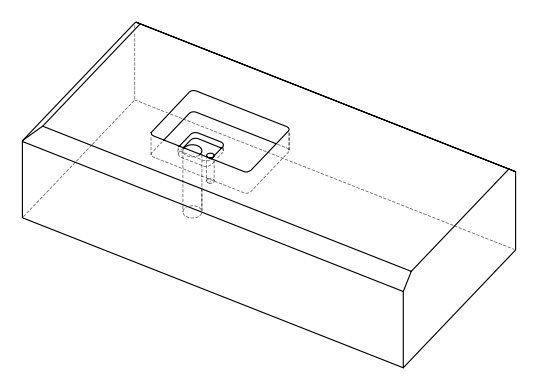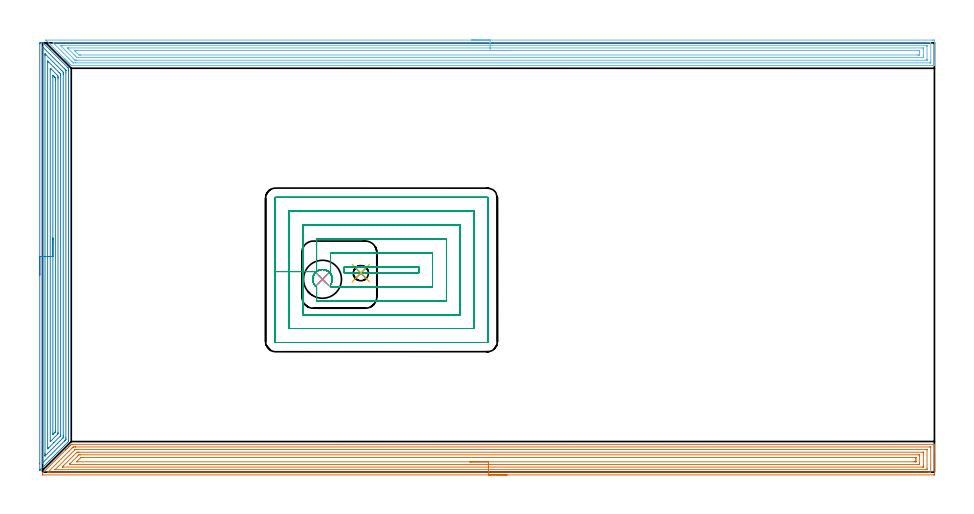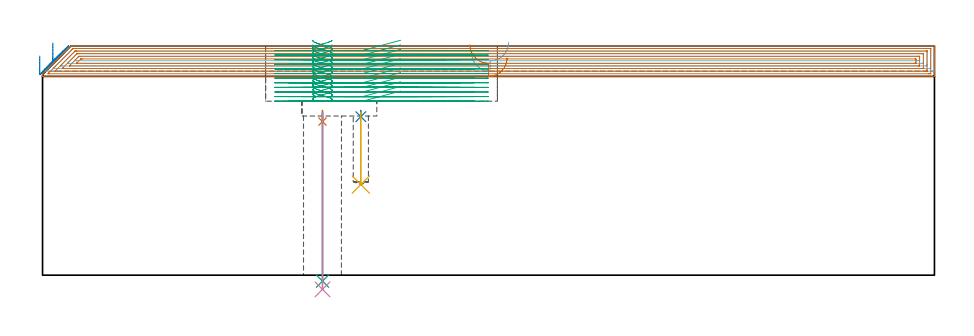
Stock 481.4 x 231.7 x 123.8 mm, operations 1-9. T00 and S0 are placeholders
(PLAN: 10 operations, 5 tool changes, 93.6 min)
(1 SPOT_DRILL | STEP1HOLE | NXT0321_9005460120000 | 0.06 min | 4450 mm3)
(2 SPOT_DRILL_1 | STEP1POCKET | NXT0321_9005460120000 | 0.04 min | 4150 mm3)
(3 DRILL_THROUGH_HOLE_INTO_CENTER | STEP1HOLE | NXT0301_065 | 0.37 min | 5785 mm3)
(4 DRILL_TO_ENLARGE_THROUGH_HOLE | STEP1HOLE | UGT0301_050 | 0.39 min | 30547 mm3)
(5 DRILL_BLIND_HOLE_INTO_CENTER | STEP1POCKET | NXT0301_053 | 0.17 min | 1915 mm3)
(6 AREA_MILL | FG_CHAMFER_SURFACE | UGT0205_001 | 19.22 min | 45172 mm3)
(7 AREA_MILL_1 | FG_CHAMFER_SURFACE_1 | UGT0205_001 | 23.1 min | 65512 mm3)
(8 AREA_MILL_2 | FG_CHAMFER_SURFACE_2 | UGT0205_001 | 10.68 min | 25471 mm3)
(9 MILL_RECTANGULAR_POCKET | POCKET_RECTANGULAR_STRAIGHT | NXT0201_013 | Follow Part, ap 2.5, ae 75% | 37.43 min | 316383 mm3)
(10 MILL_RECTANGULAR_POCKET_1 | POCKET_RECTANGULAR_STRAIGHT_1 | NXT0201_013 | Follow Part, ap 2.5, ae 75% | 2.15 min | 7971 mm3)
(TOOL NXT0321_9005460120000 | NC Spot Drill, 142deg, 12mm, Carbide, Uncoated | D12 PA142 FL30 Z2)
(TOOL NXT0301_065 | Carbide Drill 9.4mm [860.1-0940-075A1-MM 2214] | D9.4 PA140 FL98 Z2)
(TOOL UGT0301_050 | Twist Drill 20.5 mm | D20.5 PA118 FL145 Z2)
(TOOL NXT0301_053 | Carbide Drill 8.2mm [860.1-0820-025A1-MM 2214] | D8.2 PA140 FL47 Z2)
(TOOL UGT0205_001 | Chamfer Mill 20 x 3 x 45 deg. | D20 FL50 Z2)
(TOOL NXT0201_013 | ENDMILL 10mm | D10 FL30 Z4)
(OP 1 SPOT_DRILL)
G17 G21 G94 G90
T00 M6
G54
G17 G0 G90 X151.1 Y104.1 S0 M3
G43 Z133.8 H0
G94 G81 G98 Z82.9 F250. R88.9
G80
M5
M2
(OP 2 SPOT_DRILL_1)
G17 G21 G94 G90
T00 M6
G54
G17 G0 G90 X171.8 Y107.4 S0 M3
G43 Z133.8 H0
G94 G81 G98 Z85.547 F250. R88.9
G80
M5
M2
(OP 3 DRILL_THROUGH_HOLE_INTO_CENTER)
G17 G21 G94 G90
T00 M6
G54
G17 G0 G90 X151.1 Y104.1 S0 M3
G43 Z133.8 H1
G94 G73 G98 Z-3.211 F250. Q8.911 R87.9
G80
M5
M2
(OP 4 DRILL_TO_ENLARGE_THROUGH_HOLE)
G17 G21 G94 G90
T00 M6
G54
G17 G0 G90 X151.1 Y104.1 S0 M3
G43 Z133.8 H0
G94 G73 G98 Z-7.659 F250. Q18.712 R87.9
G80
M5
M2
(OP 5 DRILL_BLIND_HOLE_INTO_CENTER)
G17 G21 G94 G90
T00 M6
G54
G17 G0 G90 X171.8 Y107.4 S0 M3
G43 Z133.8 H1
G94 G81 G98 Z48.9 F250. R87.9
G80
M5
M2
(OP 6 AREA_MILL)
G17 G21 G94 G90
T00 M6
G54
G17 G0 G90 X231.6 Y233.2 S1061 M3
G43 Z133.8 H0
Z120.1
G94 G1 X231.638 Z119.228 F250.
X231.752 Z118.363
X231.941 Z117.512
X232.203 Z116.68
X232.537 Z115.874
X232.94 Z115.1
X233.408 Z114.364
X233.939 Z113.672
X234.529 Z113.029
X235.172 Z112.44
X235.864 Z111.908
X236.6 Z111.44
X237.374 Z111.037
X238.18 Z110.703
X239.012 Z110.441
X239.863 Z110.252
X240.728 Z110.138
X241.6 Z110.1
X480.167
X480.772 Y233.198 Z110.102
X481.37 Y233.193 Z110.104
X481.393 Y233.192 Z110.106
X481.397 Y232.596 Z110.701
X481.4 Y231.969 Z111.328
Y222.781 Z120.514
Y221.358 Z121.938
Y220.996 Z122.299
Y220.272 Z123.028
Y219.99 Z123.31
Y219.564 Z123.728
X481.39 Y219.503 Z123.788
X481.219 Y219.5 Z123.8
X15.84
X15.497 Y219.505 Z123.791
X15.359 Y219.64 Z123.657
X14.895 Y220.104 Z123.193
X14.846 Y220.153 Z123.145
X14.648 Y220.352 Z122.947
X14.597 Y220.401 Z122.896
X14.549 Y220.45 Z122.849
X14.35 Y220.65 Z122.649
X14.3 Y220.699 Z122.598
X14.252 Y220.747 Z122.552
X14.052 Y220.948 Z122.351
X14.003 Y220.996 Z122.301
X13.955 Y221.044 Z122.255
X13.754 Y221.246 Z122.053
X13.705 Y221.293 Z122.004
X13.659 Y221.341 Z121.958
X13.456 Y221.544 Z121.755
X13.408 Y221.591 Z121.706
X13.362 Y221.638 Z121.661
X13.158 Y221.842 Z121.457
X13.11 Y221.888 Z121.409
X13.065 Y221.935 Z121.364
X12.86 Y222.14 Z121.159
X12.813 Y222.186 Z121.111
X12.768 Y222.231 Z121.067
X12.561 Y222.438 Z120.861
X12.515 Y222.483 Z120.814
X12.471 Y222.528 Z120.771
X12.263 Y222.736 Z120.563
X12.218 Y222.781 Z120.516
X12.174 Y222.825 Z120.474
X11.965 Y223.034 Z120.265
X11.921 Y223.078 Z120.219
X11.877 Y223.122 Z120.177
X11.667 Y223.332 Z119.967
X2.428 Y232.571 Z110.728
X1.956 Y233.042 Z110.255
X1.832 Y233.171 Z110.127
X1.817 Y233.194 Z110.103
X1.832 Y233.199 Z110.099
X241.6 Y233.2 Z110.1
Y231.786 Z111.514
X479.065 Y231.785 Z111.515
X479.229 Y231.783 Z111.517
X479.338 Y231.779 Z111.521
X479.391 Y231.775 Z111.525
X479.393 Y231.763 Z111.537
X479.396 Y231.704 Z111.596
X479.4 Y231.289 Z112.012
Y221.473 Z121.827
X479.396 Y220.996 Z122.304
X479.393 Y220.945 Z122.355
X479.391 Y220.925 Z122.375
X479.311 Y220.921 Z122.379
X479.147 Y220.916 Z122.384
X479.065 Y220.915 Z122.385
X478.983 Y220.914 Z122.386
X17.71
X16.815 Y220.915 Z122.385
X16.734 Y220.917 Z122.383
X16.653 Y220.921 Z122.379
X16.529 Y220.933 Z122.367
X16.462 Y220.996 Z122.304
X15.84 Y221.61 Z121.69
X6.638 Y230.812 Z112.488
X6.005 Y231.448 Z111.852
X5.757 Y231.704 Z111.596
X5.694 Y231.779 Z111.521
X5.841 Y231.783 Z111.517
X5.923 Y231.785 Z111.515
X241.6 Y231.786 Z111.514
Y230.372 Z112.928
X476.743 Y230.371 Z112.929
X477.195 Y230.368 Z112.932
X477.345 Y230.365 Z112.935
X477.39 Y230.363 Z112.937
X477.394 Y230.26 Z113.04
X477.398 Y230.124 Z113.176
X477.399 Y229.919 Z113.381
X477.4 Y229.715 Z113.585
X477.399 Y222.781 Z120.519
X477.398 Y222.578 Z120.722
X477.39 Y222.372 Z120.928
X477.384 Y222.335 Z120.965
X477.364 Y222.333 Z120.967
X477.308 Y222.331 Z120.97
X477.195 Y222.329 Z120.971
X18.522
X18.079 Y222.331 Z120.969
X17.628 Y222.336 Z120.964
X17.57 Y222.341 Z120.959
X17.506 Y222.402 Z120.898
X17.375 Y222.527 Z120.773
X17.119 Y222.781 Z120.519
X16.734 Y223.165 Z120.135
X9.981 Y229.919 Z113.381
X9.581 Y230.324 Z112.976
X9.548 Y230.365 Z112.935
X9.581 Y230.366 Z112.934
X10.024 Y230.37 Z112.93
X10.475 Y230.371 Z112.929
X10.916 Y230.372 Z112.928
X241.6
Y228.957 Z114.343
X474.583
X475.346 Y228.952 Z114.348
X475.384 Y228.951 Z114.349
X475.39 Y228.909 Z114.391
X475.395 Y228.8 Z114.5
X475.399 Y228.58 Z114.72
X475.4 Y228.142 Z115.158
Y224.572 Z118.728
X475.399 Y224.123 Z119.177
X475.395 Y223.901 Z119.399
X475.39 Y223.791 Z119.509
X475.383 Y223.749 Z119.551
X475.333 Y223.747 Z119.553
X474.513 Y223.743 Z119.557
X474.443
X19.346
X18.934 Y223.744 Z119.556
X18.729 Y223.747 Z119.553
X18.63 Y223.75 Z119.55
X18.522 Y223.837 Z119.463
X17.784 Y224.565 Z118.735
X17.628 Y224.721 Z118.579
X14.052 Y228.298 Z115.002
X13.463 Y228.898 Z114.402
X13.422 Y228.951 Z114.349
X13.498 Y228.953 Z114.347
X13.682 Y228.956 Z114.344
X14.052 Y228.957 Z114.343
X14.121
X241.6
Y227.543 Z115.757
X472.423
X472.725 Y227.542 Z115.758
X473.322 Y227.539 Z115.761
X473.372 Y227.536 Z115.764
X473.39 Y227.528 Z115.772
X473.396 Y227.464 Z115.836
X473.398 Y227.242 Z116.058
X473.4 Y226.568 Z116.732
Y225.676 Z117.624
X473.399 Y225.458 Z117.842
X473.397 Y225.289 Z118.011
X473.394 Y225.205 Z118.095
X473.391 Y225.169 Z118.131
X473.327 Y225.164 Z118.136
X473.023 Y225.159 Z118.141
X472.725 Y225.158 Z118.142
X472.132 Y225.157 Z118.143
X20.612
X20.31 Y225.158 Z118.142
X19.713 Y225.162 Z118.138
X19.648 Y225.164 Z118.136
X19.495 Y225.307 Z117.993
X19.416 Y225.383 Z117.917
X17.556 Y227.242 Z116.058
X17.485 Y227.315 Z115.985
X17.346 Y227.461 Z115.839
X17.274 Y227.538 Z115.762
X17.285 Y227.539 Z115.761
X17.328 Y227.541 Z115.759
X18.522 Y227.543 Z115.757
X241.6
X242.471 Z115.795
X243.336 Z115.909
X244.188 Z116.098
X245.02 Z116.36
X245.826 Z116.694
X246.6 Z117.097
X247.336 Z117.565
X248.028 Z118.096
X248.671 Z118.686
X249.26 Z119.329
X249.791 Z120.021
X250.26 Z120.757
X250.663 Z121.531
X250.997 Z122.337
X251.259 Z123.169
X251.448 Z124.02
X251.562 Z124.885
X251.6 Z125.757
G0 Z133.8
M5
M2
(OP 7 AREA_MILL_1)
G17 G21 G94 G90
T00 M6
G54
G17 G0 G90 X250.7 Y-1.5 S1061 M3
G43 Z133.8 H0
Z117.3
G94 G1 X250.662 Z116.428 F250.
X250.548 Z115.564
X250.359 Z114.712
X250.097 Z113.88
X249.763 Z113.074
X249.36 Z112.3
X248.892 Z111.564
X248.36 Z110.872
X247.771 Z110.229
X247.128 Z109.64
X246.436 Z109.109
X245.7 Z108.64
X244.926 Z108.237
X244.12 Z107.903
X243.288 Z107.641
X242.436 Z107.452
X241.572 Z107.338
X240.7 Z107.3
X0.182
X0.051 Y-1.496 Z107.304
X0.01 Y-1.493 Z107.306
X0. Y-1.294 Z107.506
Y-0.693 Z108.107
X0.001 Y-0.609 Z108.19
X0.01 Y-0.5 Z108.295
X0.116 Y-0.384 Z108.415
X12.374 Y11.874 Z120.674
X12.502 Y12.004 Z120.801
X12.55 Y12.051 Z120.849
X13.198 Y12.698 Z121.498
X13.378 Y12.879 Z121.676
X14.023 Y13.523 Z122.323
X14.253 Y13.755 Z122.551
X14.847 Y14.347 Z123.147
X15.409 Y14.908 Z123.706
X15.498 Y14.994 Z123.792
X15.829 Y15. Z123.8
X481.218
X481.39 Y14.997 Z123.788
X481.397 Y14.852 Z123.645
X481.4 Y14.699 Z123.499
Y14.467 Z123.266
Y13.755 Z122.55
Y12.523 Z121.32
Y12.004 Z120.798
Y11.388 Z120.183
Y-1.13 Z107.667
X481.397 Y-1.393 Z107.404
X481.39 Y-1.492 Z107.306
X481.289 Y-1.499 Z107.299
X480.771 Y-1.5 Z107.3
X240.7
Y-0.086 Z108.714
X3.82
X3.311 Y-0.085 Z108.715
X3.136 Y-0.083 Z108.717
X2.9 Y-0.079 Z108.721
X3.006 Y0.044 Z108.844
X3.157 Y0.202 Z109.002
X3.311 Y0.361 Z109.161
X15.829 Y12.879 Z121.679
X16.274 Y13.319 Z122.119
X16.428 Y13.467 Z122.267
X16.548 Y13.579 Z122.379
X16.723 Y13.582 Z122.382
X16.897 Y13.584 Z122.384
X17.617 Y13.586 Z122.386
X17.79
X478.983 Y13.585 Z122.385
X479.157 Y13.584 Z122.384
X479.34 Y13.58 Z122.38
X479.38 Y13.579 Z122.379
X479.39 Y13.558 Z122.358
X479.393 Y13.525 Z122.325
X479.399 Y13.348 Z122.148
Y0.213 Z109.013
X479.395 Y0.076 Z108.876
X479.39 Y-0.032 Z108.768
X479.38 Y-0.079 Z108.721
X479.343 Y-0.08 Z108.72
X478.983 Y-0.084 Z108.716
X478.81 Y-0.085 Z108.715
X478.089 Y-0.086 Z108.714
X240.7
Y1.328 Z110.128
X6.888 Y1.329 Z110.129
X6.785 Y1.33 Z110.13
X6.753 Y1.332 Z110.132
X6.746 Y1.334 Z110.134
X6.753 Y1.346 Z110.146
X6.789 Y1.389 Z110.189
X6.892 Y1.492 Z110.292
X17.403 Y12.004 Z120.804
X17.51 Y12.108 Z120.908
X17.55 Y12.142 Z120.942
X17.579 Y12.164 Z120.964
X17.617 Y12.166 Z120.966
X18.34 Y12.171 Z120.971
X18.511
X477.023
X477.195
X477.365 Y12.167 Z120.967
X477.383 Y12.165 Z120.965
X477.39 Y12.157 Z120.957
X477.396 Y12.124 Z120.924
X477.399 Y12.071 Z120.871
X477.4 Y2.171 Z110.971
X477.398 Y1.496 Z110.296
X477.395 Y1.396 Z110.196
X477.39 Y1.347 Z110.147
X477.383 Y1.335 Z110.135
X477.362 Y1.332 Z110.132
X477.195 Y1.33 Z110.13
X476.472 Y1.329 Z110.129
X240.7 Y1.328 Z110.128
Y2.743 Z111.543
X10.979
X10.796 Y2.744 Z111.544
X10.72 Y2.746 Z111.546
X10.611 Y2.749 Z111.549
X10.678 Y2.822 Z111.622
X10.785 Y2.933 Z111.733
X11.096 Y3.248 Z112.048
X11.226 Y3.377 Z112.177
X18.305 Y10.455 Z119.255
X18.511 Y10.658 Z119.458
X18.611 Y10.75 Z119.55
X18.701 Y10.753 Z119.553
X18.892 Y10.755 Z119.555
X19.405 Y10.757 Z119.557
X19.784
X475.25
X475.308 Y10.756 Z119.556
X475.368 Y10.753 Z119.553
X475.384 Y10.751 Z119.551
X475.39 Y10.737 Z119.537
X475.393 Y10.685 Z119.485
X475.4 Y10.259 Z119.059
Y3.254 Z112.054
X475.397 Y2.813 Z111.613
X475.393 Y2.76 Z111.56
X475.39 Y2.751 Z111.551
X475.379 Y2.748 Z111.548
X475.337 Y2.745 Z111.545
X475.2 Y2.743 Z111.543
X240.7
Y4.157 Z112.957
X14.9
X14.558 Y4.162 Z112.962
X14.485 Y4.164 Z112.964
X14.49 Y4.18 Z112.98
X14.518 Y4.211 Z113.011
X14.677 Y4.376 Z113.176
X14.844 Y4.546 Z113.346
X14.935 Y4.637 Z113.437
X19.099 Y8.801 Z117.601
X19.405 Y9.104 Z117.904
X19.548 Y9.237 Z118.037
X19.66 Y9.336 Z118.136
X20.334 Y9.343 Z118.143
X472.759
X473.162 Y9.341 Z118.141
X473.363 Y9.338 Z118.138
X473.383 Y9.337 Z118.137
X473.39 Y9.327 Z118.127
X473.395 Y9.29 Z118.09
X473.398 Y9.236 Z118.036
X473.4 Y8.715 Z117.515
Y4.999 Z113.799
X473.399 Y4.338 Z113.138
X473.396 Y4.242 Z113.042
X473.391 Y4.185 Z112.985
X473.387 Y4.164 Z112.964
X473.368 Y4.162 Z112.962
X473.154 Y4.159 Z112.959
X472.724 Y4.157 Z112.957
X472.69
X240.7
Y5.571 Z114.371
X18.821
X18.64 Y5.572 Z114.372
X18.511 Y5.574 Z114.374
X18.343 Y5.578 Z114.378
X18.438 Y5.683 Z114.483
X18.511 Y5.763 Z114.563
X20.374 Y7.626 Z116.426
X20.65 Y7.89 Z116.69
X20.702 Y7.922 Z116.722
X20.781 Y7.925 Z116.725
X20.885 Y7.928 Z116.728
X21.194 Y7.929 Z116.729
X21.778
X470.936
X471.246 Y7.927 Z116.727
X471.334 Y7.925 Z116.725
X471.381 Y7.922 Z116.722
X471.39 Y7.897 Z116.697
X471.395 Y7.777 Z116.577
X471.398 Y7.626 Z116.426
X471.4 Y7.171 Z115.971
Y6.296 Z115.096
X471.398 Y5.874 Z114.674
X471.394 Y5.647 Z114.447
X471.39 Y5.592 Z114.392
X471.38 Y5.578 Z114.378
X471.348 Y5.576 Z114.376
X471.244 Y5.572 Z114.372
X470.936 Y5.571 Z114.371
X470.351
X240.7
X239.828 Z114.409
X238.964 Z114.523
X238.112 Z114.712
X237.28 Z114.974
X236.474 Z115.308
X235.7 Z115.711
X234.964 Z116.18
X234.272 Z116.711
X233.629 Z117.3
X233.04 Z117.943
X232.508 Z118.635
X232.04 Z119.371
X231.637 Z120.145
X231.303 Z120.951
X231.041 Z121.783
X230.852 Z122.635
X230.738 Z123.5
X230.7 Z124.371
G0 Z133.8
M5
M2
(OP 8 AREA_MILL_2)
G17 G21 G94 G90
T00 M6
G54
G17 G0 G90 X-1.5 Y106.35 S1061 M3
G43 Z133.8 H0
Z118.3
G94 G1 Y106.388 Z117.428 F250.
Y106.502 Z116.563
Y106.691 Z115.712
Y106.953 Z114.88
Y107.287 Z114.074
Y107.69 Z113.3
Y108.158 Z112.564
Y108.69 Z111.872
Y109.279 Z111.229
Y109.922 Z110.64
Y110.614 Z110.108
Y111.35 Z109.64
Y112.124 Z109.237
Y112.93 Z108.903
Y113.762 Z108.641
Y114.613 Z108.452
Y115.478 Z108.338
Y116.35 Z108.3
Y231.393
X-1.497 Y231.535 Z108.303
X-1.491 Y231.698 Z108.305
X-1.222 Y231.7 Z108.574
X-0.891 Z108.903
X0.224 Z110.023
X0.293 Y231.698 Z110.09
X0.318 Y231.683 Z110.115
X4.018 Y227.982 Z113.818
X13.731 Y218.269 Z123.53
X13.986 Y218.015 Z123.783
X13.99 Y218.011 Z123.787
X13.994 Y217.997 Z123.789
X14. Y217.695 Z123.8
Y16.791
X13.994 Y16.503 Z123.788
X13.991 Y16.489 Z123.787
X13.398 Y15.898 Z123.198
X-1.185 Y1.314 Z108.614
X-1.338 Y1.161 Z108.459
X-1.486 Y1.016 Z108.312
X-1.495 Z108.303
X-1.499 Z108.299
X-1.5 Y4.699 Z108.3
Y116.35
X-0.086 Z109.714
X-0.085 Y229.302 Z109.715
X-0.084 Y229.388 Z109.716
X-0.081 Y229.476 Z109.719
X-0.075 Y229.613 Z109.725
X0.001 Y229.542 Z109.801
X0.246 Y229.302 Z110.046
X11.855 Y217.695 Z121.655
X12.499 Y217.044 Z122.299
X12.556 Y216.982 Z122.356
X12.579 Y216.943 Z122.379
X12.582 Y216.888 Z122.382
X12.584 Y216.802 Z122.384
X12.585 Y216.715 Z122.385
X12.586 Y215.909 Z122.386
Y18.49
X12.581 Y17.684 Z122.381
X12.579 Y17.603 Z122.379
X12.571 Y17.532 Z122.371
X12.499 Y17.456 Z122.299
X12.169 Y17.121 Z121.969
X11.841 Y16.791 Z121.641
X0.001 Y4.952 Z109.801
X-0.039 Y4.915 Z109.761
X-0.071 Y4.89 Z109.729
X-0.079 Y4.886 Z109.721
X-0.081 Y4.923 Z109.719
X-0.085 Y5.096 Z109.715
X-0.086 Y5.183 Z109.714
Y5.27
Y116.35
X1.328 Z111.128
X1.329 Y224.838 Z111.129
X1.33 Y225.294 Z111.13
X1.334 Y225.731 Z111.134
X1.335 Y225.753 Z111.135
X1.365 Y225.731 Z111.165
X1.787 Y225.313 Z111.587
X9.821 Y217.28 Z119.621
X10.297 Y216.802 Z120.097
X10.713 Y216.376 Z120.513
X11.164 Y215.909 Z120.964
X11.169 Y215.453 Z120.969
X11.17 Y215.016 Z120.97
X11.171 Y214.558 Z120.971
Y19.905
Y19.47
X11.168 Y19.015 Z120.968
X11.164 Y18.577 Z120.964
X10.942 Y18.348 Z120.742
X10.713 Y18.114 Z120.513
X8.16 Y15.559 Z117.96
X1.571 Y8.971 Z111.371
X1.353 Y8.755 Z111.153
X1.346 Z111.146
X1.335 Z111.135
X1.334 Y8.783 Z111.134
X1.33 Y9.212 Z111.13
X1.329 Y9.648 Z111.129
X1.328 Y10.106 Z111.128
Y116.35
X2.743 Z112.543
Y221.266
X2.747 Y221.639 Z112.547
X2.75 Y221.824 Z112.55
X2.757 Y221.882 Z112.557
X2.818 Y221.824 Z112.618
X3.384 Y221.266 Z113.184
X8.928 Y215.723 Z118.728
X9.631 Y215.016 Z119.431
X9.732 Y214.907 Z119.532
X9.751 Y214.882 Z119.551
X9.753 Y214.86 Z119.553
X9.755 Y214.808 Z119.555
X9.757 Y214.601 Z119.557
Y214.186
Y20.363
X9.756 Y19.948 Z119.556
X9.753 Y19.741 Z119.553
X9.75 Y19.639 Z119.55
X9.741 Y19.601 Z119.541
X9.717 Y19.574 Z119.517
X9.619 Y19.47 Z119.419
X6.149 Y15.998 Z115.949
X3.371 Y13.219 Z113.171
X3.286 Y13.135 Z113.086
X3.024 Y12.875 Z112.824
X2.762 Y12.62 Z112.562
X2.752 Y12.612 Z112.552
X2.749 Y12.62 Z112.549
X2.746 Y12.694 Z112.546
X2.744 Y12.848 Z112.544
X2.743 Y13.156 Z112.543
Y116.35
X4.157 Z113.957
Y217.109
X4.16 Y217.695 Z113.96
X4.164 Y217.995 Z113.964
X4.465 Y217.734 Z114.265
X4.507 Y217.695 Z114.307
X8.035 Y214.166 Z117.835
X8.077 Y214.123 Z117.877
X8.336 Y213.822 Z118.136
X8.341 Y213.23 Z118.141
X8.343 Y212.922 Z118.143
Y212.337
Y21.256
X8.341 Y20.95 Z118.141
X8.336 Y20.66 Z118.136
X8.064 Y20.363 Z117.864
X8.05 Y20.348 Z117.85
X4.465 Y16.764 Z114.265
X4.164 Y16.501 Z113.964
X4.159 Y16.791 Z113.959
X4.157 Y17.099 Z113.957
Y116.35
X5.571 Z115.371
Y213.23
X5.573 Y213.907 Z115.373
X5.577 Y214.123 Z115.377
X5.578 Y214.161 Z115.378
X5.587 Y214.155 Z115.387
X5.626 Y214.123 Z115.426
X6.25 Y213.501 Z116.05
X6.52 Y213.23 Z116.32
X6.791 Y212.95 Z116.591
X6.922 Y212.801 Z116.722
X6.924 Y212.72 Z116.724
X6.927 Y212.552 Z116.727
X6.928 Y212.337 Z116.728
X6.929 Y211.658 Z116.729
X6.928 Y22.149 Z116.728
X6.926 Y21.809 Z116.726
X6.924 Y21.725 Z116.724
X6.922 Y21.686 Z116.722
X6.903 Y21.663 Z116.703
X6.822 Y21.576 Z116.622
X6.508 Y21.256 Z116.308
X5.932 Y20.681 Z115.732
X5.612 Y20.363 Z115.412
X5.602 Y20.361 Z115.402
X5.578 Y20.363 Z115.378
X5.577 Y20.447 Z115.377
X5.572 Y21.041 Z115.372
X5.571 Y116.35 Z115.371
Y117.222 Z115.409
Y118.086 Z115.523
Y118.938 Z115.712
Y119.77 Z115.974
Y120.576 Z116.308
Y121.35 Z116.711
Y122.086 Z117.18
Y122.778 Z117.711
Y123.421 Z118.3
Y124.01 Z118.943
Y124.541 Z119.635
Y125.01 Z120.371
Y125.413 Z121.145
Y125.747 Z121.951
Y126.009 Z122.783
Y126.198 Z123.635
Y126.312 Z124.5
Y126.35 Z125.371
G0 Z133.8
M5
M2
(OP 9 MILL_RECTANGULAR_POCKET)
G17 G21 G94 G90
T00 M6
G54
G17 G0 G90 X193.268 Y107.5 S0 M3
G43 Z133.8 H0
Z126.8
G94 G1 X172.773 Z121.308 F250.
X203. F500.
Y110.8
X162.9
Y107.5
X170.826
G0 X145.93 Y103.276 Z126.8
G1 X145.853 Y103.962 Z126.615 F250.
X145.908 Y104.869 Z126.371
X146.118 Y105.754 Z126.128
X146.476 Y106.589 Z125.884
X146.972 Y107.351 Z125.641
X147.188 Y107.595 Z125.553
X147.71 Y108.105 Z125.358
X147.958 Y108.314 Z125.271
X148.698 Y108.773 Z125.037
X149.504 Y109.105 Z124.804
X150.353 Y109.299 Z124.571
X151.223 Y109.35 Z124.337
X152.089 Y109.258 Z124.104
X152.929 Y109.025 Z123.87
X153.718 Y108.656 Z123.637
X153.99 Y108.478 Z123.55
X154.254 Y108.305 Z123.465
X154.495 Y108.101 Z123.38
X155.017 Y107.591 Z123.185
X155.402 Y107.104 Z123.019
X155.445 Y107.039 Z122.998
X155.547 Y106.887 Z122.949
X155.653 Y106.708 Z122.893
X155.95 Y106.1 Z122.712
X156.042 Y105.866 Z122.644
X156.15 Y105.558 Z122.557
X156.318 Y104.702 Z122.323
X156.343 Y103.829 Z122.089
X156.226 Y102.964 Z121.855
X155.968 Y102.129 Z121.621
X155.829 Y101.834 Z121.534
X155.693 Y101.548 Z121.449
X155.524 Y101.279 Z121.364
X155.4 Y101.113 Z121.308
Y100. F500.
X210.5
Y118.3
X155.4
Y107.106
G0 X156.285 Y104.869 Z126.8
G1 X156.15 Y105.558 Z126.612 F250.
X156.042 Y105.866 Z126.524
X155.95 Y106.1 Z126.457
X155.653 Y106.708 Z126.276
X155.402 Y107.104 Z126.15
X155.017 Y107.591 Z125.984
X154.495 Y108.101 Z125.788
X154.254 Y108.305 Z125.703
X153.99 Y108.478 Z125.619
X153.718 Y108.656 Z125.532
X152.929 Y109.025 Z125.298
X152.089 Y109.258 Z125.065
X151.223 Y109.35 Z124.831
X150.353 Y109.299 Z124.598
X149.504 Y109.105 Z124.365
X148.698 Y108.773 Z124.131
X147.958 Y108.314 Z123.898
X147.71 Y108.105 Z123.811
X147.188 Y107.595 Z123.615
X146.972 Y107.351 Z123.528
X146.476 Y106.589 Z123.284
X146.118 Y105.754 Z123.041
X145.908 Y104.869 Z122.797
X145.853 Y103.962 Z122.554
X145.955 Y103.058 Z122.31
X146.209 Y102.186 Z122.067
X146.507 Y101.546 Z121.878
X146.681 Y101.272 Z121.79
X147.13 Y100.672 Z121.59
X147.607 Y100.187 Z121.408
X147.9 Y99.961 Z121.308
Y92.5 F500.
X218.
Y125.8
X147.9
Y108.257
X140.4
Y85.
X225.5
Y133.3
X140.4
Y108.257
X132.9
Y77.5
X233.
Y140.8
X132.9
Y108.257
X125.4
Y70.4
G3 X125.8 Y70. R0.4
G1 X240.1
G3 X240.5 Y70.4 R0.4
G1 Y147.9
G3 X240.1 Y148.3 R0.4
G1 X125.8
G3 X125.4 Y147.9 R0.4
G1 Y108.257
Y107.257
G0 X193.268 Y107.5 Z124.308
G1 X172.773 Z118.817 F250.
X203. F500.
Y110.8
X162.9
Y107.5
X170.826
G0 X145.922 Y103.275 Z124.308
G1 X145.852 Y104.079 Z124.092 F250.
X145.922 Y104.956 Z123.856
X146.137 Y105.809 Z123.621
X146.49 Y106.615 Z123.385
X146.972 Y107.351 Z123.149
X147.188 Y107.595 Z123.062
X147.71 Y108.105 Z122.866
X147.958 Y108.314 Z122.779
X148.672 Y108.759 Z122.554
X149.447 Y109.086 Z122.328
X150.265 Y109.285 Z122.103
X151.103 Y109.352 Z121.878
X151.942 Y109.284 Z121.652
X152.759 Y109.084 Z121.427
X153.534 Y108.757 Z121.201
X154.247 Y108.31 Z120.976
X154.495 Y108.101 Z120.889
X155.017 Y107.591 Z120.693
X155.402 Y107.104 Z120.527
X155.547 Y106.887 Z120.457
X155.653 Y106.708 Z120.401
X155.95 Y106.1 Z120.22
X156.042 Y105.866 Z120.153
X156.15 Y105.558 Z120.065
X156.312 Y104.749 Z119.844
X156.347 Y103.924 Z119.623
X156.255 Y103.104 Z119.402
X156.036 Y102.308 Z119.181
X155.698 Y101.555 Z118.959
X155.524 Y101.279 Z118.872
X155.4 Y101.113 Z118.817
Y100. F500.
X210.5
Y118.3
X155.4
Y107.106
G0 X156.288 Y104.87 Z124.308
G1 X156.15 Y105.558 Z124.12 F250.
X156.042 Y105.866 Z124.033
X155.95 Y106.1 Z123.965
X155.653 Y106.708 Z123.784
X155.547 Y106.887 Z123.728
X155.402 Y107.104 Z123.658
X155.017 Y107.591 Z123.492
X154.495 Y108.101 Z123.297
X154.247 Y108.31 Z123.21
X153.534 Y108.757 Z122.984
X152.759 Y109.084 Z122.759
X151.942 Y109.284 Z122.533
X151.103 Y109.352 Z122.308
X150.265 Y109.285 Z122.082
X149.447 Y109.086 Z121.857
X148.672 Y108.759 Z121.632
X147.958 Y108.314 Z121.406
X147.71 Y108.105 Z121.319
X147.188 Y107.595 Z121.124
X146.972 Y107.351 Z121.036
X146.49 Y106.615 Z120.801
X146.137 Y105.809 Z120.565
X145.922 Y104.956 Z120.329
X145.852 Y104.079 Z120.093
X145.928 Y103.202 Z119.857
X146.148 Y102.35 Z119.622
X146.507 Y101.546 Z119.386
X146.681 Y101.272 Z119.299
X147.13 Y100.672 Z119.098
X147.607 Y100.187 Z118.916
X147.9 Y99.961 Z118.817
Y92.5 F500.
X218.
Y125.8
X147.9
Y108.257
X140.4
Y85.
X225.5
Y133.3
X140.4
Y108.257
X132.9
Y77.5
X233.
Y140.8
X132.9
Y108.257
X125.4
Y70.4
G3 X125.8 Y70. R0.4
G1 X240.1
G3 X240.5 Y70.4 R0.4
G1 Y147.9
G3 X240.1 Y148.3 R0.4
G1 X125.8
G3 X125.4 Y147.9 R0.4
G1 Y108.257
Y107.257
G0 X193.268 Y107.5 Z121.817
G1 X172.773 Z116.325 F250.
X203. F500.
Y110.8
X162.9
Y107.5
X170.826
G0 X145.922 Y103.275 Z121.817
G1 X145.852 Y104.079 Z121.601 F250.
X145.922 Y104.956 Z121.365
X146.137 Y105.809 Z121.129
X146.49 Y106.615 Z120.893
X146.972 Y107.351 Z120.657
X147.188 Y107.595 Z120.57
X147.71 Y108.105 Z120.375
X147.958 Y108.314 Z120.288
X148.672 Y108.759 Z120.062
X149.447 Y109.086 Z119.837
X150.265 Y109.285 Z119.611
X151.103 Y109.352 Z119.386
X151.942 Y109.284 Z119.161
X152.759 Y109.084 Z118.935
X153.534 Y108.757 Z118.71
X154.247 Y108.31 Z118.484
X154.495 Y108.101 Z118.397
X155.017 Y107.591 Z118.202
X155.402 Y107.104 Z118.036
X155.547 Y106.887 Z117.966
X155.653 Y106.708 Z117.91
X155.95 Y106.1 Z117.729
X156.042 Y105.866 Z117.661
X156.15 Y105.558 Z117.574
X156.312 Y104.749 Z117.353
X156.347 Y103.924 Z117.131
X156.255 Y103.104 Z116.91
X156.036 Y102.308 Z116.689
X155.698 Y101.555 Z116.468
X155.524 Y101.279 Z116.38
X155.4 Y101.113 Z116.325
Y100. F500.
X210.5
Y118.3
X155.4
Y107.106
G0 X156.288 Y104.87 Z121.817
G1 X156.15 Y105.558 Z121.628 F250.
X156.042 Y105.866 Z121.541
X155.95 Y106.1 Z121.474
X155.653 Y106.708 Z121.292
X155.547 Y106.887 Z121.237
X155.402 Y107.104 Z121.167
X155.017 Y107.591 Z121.
X154.495 Y108.101 Z120.805
X154.247 Y108.31 Z120.718
X153.534 Y108.757 Z120.493
X152.759 Y109.084 Z120.267
X151.942 Y109.284 Z120.042
X151.103 Y109.352 Z119.816
X150.265 Y109.285 Z119.591
X149.447 Y109.086 Z119.365
X148.672 Y108.759 Z119.14
X147.958 Y108.314 Z118.914
X147.71 Y108.105 Z118.827
X147.188 Y107.595 Z118.632
X146.972 Y107.351 Z118.545
X146.49 Y106.615 Z118.309
X146.137 Y105.809 Z118.073
X145.922 Y104.956 Z117.837
X145.852 Y104.079 Z117.602
X145.928 Y103.202 Z117.366
X146.148 Y102.35 Z117.13
X146.507 Y101.546 Z116.894
X146.681 Y101.272 Z116.807
X147.13 Y100.672 Z116.606
X147.607 Y100.187 Z116.424
X147.9 Y99.961 Z116.325
Y92.5 F500.
X218.
Y125.8
X147.9
Y108.257
X140.4
Y85.
X225.5
Y133.3
X140.4
Y108.257
X132.9
Y77.5
X233.
Y140.8
X132.9
Y108.257
X125.4
Y70.4
G3 X125.8 Y70. R0.4
G1 X240.1
G3 X240.5 Y70.4 R0.4
G1 Y147.9
G3 X240.1 Y148.3 R0.4
G1 X125.8
G3 X125.4 Y147.9 R0.4
G1 Y108.257
Y107.257
G0 X193.268 Y107.5 Z119.325
G1 X172.773 Z113.833 F250.
X203. F500.
Y110.8
X162.9
Y107.5
X170.826
G0 X145.922 Y103.275 Z119.325
G1 X145.852 Y104.079 Z119.109 F250.
X145.922 Y104.956 Z118.873
X146.137 Y105.809 Z118.637
X146.49 Y106.615 Z118.401
X146.972 Y107.351 Z118.166
X147.188 Y107.595 Z118.079
X147.71 Y108.105 Z117.883
X147.958 Y108.314 Z117.796
X148.672 Y108.759 Z117.571
X149.447 Y109.086 Z117.345
X150.265 Y109.285 Z117.12
X151.103 Y109.352 Z116.894
X151.942 Y109.284 Z116.669
X152.759 Y109.084 Z116.443
X153.534 Y108.757 Z116.218
X154.247 Y108.31 Z115.993
X154.495 Y108.101 Z115.906
X155.017 Y107.591 Z115.71
X155.402 Y107.104 Z115.544
X155.547 Y106.887 Z115.474
X155.653 Y106.708 Z115.418
X155.95 Y106.1 Z115.237
X156.042 Y105.866 Z115.169
X156.15 Y105.558 Z115.082
X156.312 Y104.749 Z114.861
X156.347 Y103.924 Z114.64
X156.255 Y103.104 Z114.418
X156.036 Y102.308 Z114.197
X155.698 Y101.555 Z113.976
X155.524 Y101.279 Z113.889
X155.4 Y101.113 Z113.833
Y100. F500.
X210.5
Y118.3
X155.4
Y107.106
G0 X156.288 Y104.87 Z119.325
G1 X156.15 Y105.558 Z119.137 F250.
X156.042 Y105.866 Z119.049
X155.95 Y106.1 Z118.982
X155.653 Y106.708 Z118.801
X155.547 Y106.887 Z118.745
X155.402 Y107.104 Z118.675
X155.017 Y107.591 Z118.509
X154.495 Y108.101 Z118.313
X154.247 Y108.31 Z118.226
X153.534 Y108.757 Z118.001
X152.759 Y109.084 Z117.775
X151.942 Y109.284 Z117.55
X151.103 Y109.352 Z117.325
X150.265 Y109.285 Z117.099
X149.447 Y109.086 Z116.874
X148.672 Y108.759 Z116.648
X147.958 Y108.314 Z116.423
X147.71 Y108.105 Z116.336
X147.188 Y107.595 Z116.14
X146.972 Y107.351 Z116.053
X146.49 Y106.615 Z115.817
X146.137 Y105.809 Z115.582
X145.922 Y104.956 Z115.346
X145.852 Y104.079 Z115.11
X145.928 Y103.202 Z114.874
X146.148 Y102.35 Z114.638
X146.507 Y101.546 Z114.403
X146.681 Y101.272 Z114.315
X147.13 Y100.672 Z114.115
X147.607 Y100.187 Z113.933
X147.9 Y99.961 Z113.833
Y92.5 F500.
X218.
Y125.8
X147.9
Y108.257
X140.4
Y85.
X225.5
Y133.3
X140.4
Y108.257
X132.9
Y77.5
X233.
Y140.8
X132.9
Y108.257
X125.4
Y70.4
G3 X125.8 Y70. R0.4
G1 X240.1
G3 X240.5 Y70.4 R0.4
G1 Y147.9
G3 X240.1 Y148.3 R0.4
G1 X125.8
G3 X125.4 Y147.9 R0.4
G1 Y108.257
Y107.257
G0 X193.268 Y107.5 Z116.833
G1 X172.773 Z111.342 F250.
X203. F500.
Y110.8
X162.9
Y107.5
X170.826
G0 X145.922 Y103.275 Z116.833
G1 X145.852 Y104.079 Z116.617 F250.
X145.922 Y104.956 Z116.381
X146.137 Y105.809 Z116.146
X146.49 Y106.615 Z115.91
X146.972 Y107.351 Z115.674
X147.188 Y107.595 Z115.587
X147.71 Y108.105 Z115.391
X147.958 Y108.314 Z115.304
X148.672 Y108.759 Z115.079
X149.447 Y109.086 Z114.854
X150.265 Y109.285 Z114.628
X151.103 Y109.352 Z114.403
X151.942 Y109.284 Z114.177
X152.759 Y109.084 Z113.952
X153.534 Y108.757 Z113.726
X154.247 Y108.31 Z113.501
X154.495 Y108.101 Z113.414
X155.017 Y107.591 Z113.218
X155.402 Y107.104 Z113.052
X155.547 Y106.887 Z112.982
X155.653 Y106.708 Z112.926
X155.95 Y106.1 Z112.745
X156.042 Y105.866 Z112.678
X156.15 Y105.558 Z112.59
X156.312 Y104.749 Z112.369
X156.347 Y103.924 Z112.148
X156.255 Y103.104 Z111.927
X156.036 Y102.308 Z111.706
X155.698 Y101.555 Z111.484
X155.524 Y101.279 Z111.397
X155.4 Y101.113 Z111.342
Y100. F500.
X210.5
Y118.3
X155.4
Y107.106
G0 X156.288 Y104.87 Z116.833
G1 X156.15 Y105.558 Z116.645 F250.
X156.042 Y105.866 Z116.558
X155.95 Y106.1 Z116.49
X155.653 Y106.708 Z116.309
X155.547 Y106.887 Z116.253
X155.402 Y107.104 Z116.183
X155.017 Y107.591 Z116.017
X154.495 Y108.101 Z115.822
X154.247 Y108.31 Z115.735
X153.534 Y108.757 Z115.509
X152.759 Y109.084 Z115.284
X151.942 Y109.284 Z115.058
X151.103 Y109.352 Z114.833
X150.265 Y109.285 Z114.607
X149.447 Y109.086 Z114.382
X148.672 Y108.759 Z114.157
X147.958 Y108.314 Z113.931
X147.71 Y108.105 Z113.844
X147.188 Y107.595 Z113.649
X146.972 Y107.351 Z113.561
X146.49 Y106.615 Z113.326
X146.137 Y105.809 Z113.09
X145.922 Y104.956 Z112.854
X145.852 Y104.079 Z112.618
X145.928 Y103.202 Z112.382
X146.148 Y102.35 Z112.147
X146.507 Y101.546 Z111.911
X146.681 Y101.272 Z111.824
X147.13 Y100.672 Z111.623
X147.607 Y100.187 Z111.441
X147.9 Y99.961 Z111.342
Y92.5 F500.
X218.
Y125.8
X147.9
Y108.257
X140.4
Y85.
X225.5
Y133.3
X140.4
Y108.257
X132.9
Y77.5
X233.
Y140.8
X132.9
Y108.257
X125.4
Y70.4
G3 X125.8 Y70. R0.4
G1 X240.1
G3 X240.5 Y70.4 R0.4
G1 Y147.9
G3 X240.1 Y148.3 R0.4
G1 X125.8
G3 X125.4 Y147.9 R0.4
G1 Y108.257
Y107.257
G0 X193.268 Y107.5 Z114.342
G1 X172.773 Z108.85 F250.
X203. F500.
Y110.8
X162.9
Y107.5
X170.826
G0 X145.929 Y103.276 Z114.342
G1 X145.853 Y103.979 Z114.152 F250.
X145.91 Y104.882 Z113.91
X146.121 Y105.762 Z113.667
X146.478 Y106.593 Z113.425
X146.972 Y107.351 Z113.182
X147.188 Y107.595 Z113.095
X147.71 Y108.105 Z112.9
X147.958 Y108.314 Z112.813
X148.681 Y108.764 Z112.585
X149.467 Y109.092 Z112.356
X150.295 Y109.29 Z112.128
X151.144 Y109.352 Z111.9
X151.992 Y109.276 Z111.672
X152.817 Y109.065 Z111.444
X153.598 Y108.723 Z111.216
X154.249 Y108.309 Z111.009
X154.497 Y108.099 Z110.922
X155.018 Y107.588 Z110.726
X155.402 Y107.104 Z110.561
X155.547 Y106.887 Z110.491
X155.653 Y106.708 Z110.435
X155.95 Y106.1 Z110.254
X156.164 Y105.507 Z110.085
X156.23 Y105.188 Z109.997
X156.296 Y104.868 Z109.91
X156.35 Y104.015 Z109.68
X156.266 Y103.163 Z109.451
X156.046 Y102.337 Z109.222
X155.698 Y101.555 Z108.993
X155.524 Y101.279 Z108.905
X155.4 Y101.113 Z108.85
Y100. F500.
X210.5
Y118.3
X155.4
Y107.106
G0 X156.296 Y104.872 Z114.342
G1 X156.15 Y105.558 Z114.154 F250.
X156.042 Y105.866 Z114.066
X155.95 Y106.1 Z113.999
X155.653 Y106.708 Z113.818
X155.547 Y106.887 Z113.762
X155.402 Y107.104 Z113.692
X155.018 Y107.588 Z113.526
X154.497 Y108.099 Z113.331
X154.249 Y108.309 Z113.244
X154.149 Y108.381 Z113.211
X153.873 Y108.552 Z113.124
X153.598 Y108.723 Z113.037
X152.817 Y109.065 Z112.809
X151.992 Y109.276 Z112.58
X151.144 Y109.352 Z112.352
X150.295 Y109.29 Z112.124
X149.467 Y109.092 Z111.896
X148.681 Y108.764 Z111.668
X147.958 Y108.314 Z111.439
X147.71 Y108.105 Z111.352
X147.188 Y107.595 Z111.157
X146.972 Y107.351 Z111.07
X146.478 Y106.593 Z110.827
X146.121 Y105.762 Z110.585
X145.91 Y104.882 Z110.343
X145.853 Y103.979 Z110.1
X145.95 Y103.08 Z109.858
X146.2 Y102.21 Z109.615
X146.506 Y101.549 Z109.42
X146.68 Y101.274 Z109.333
X147.131 Y100.671 Z109.131
X147.607 Y100.187 Z108.949
X147.9 Y99.961 Z108.85
Y92.5 F500.
X218.
Y125.8
X147.9
Y108.257
X140.4
Y85.
X225.5
Y133.3
X140.4
Y108.257
X132.9
Y77.5
X233.
Y140.8
X132.9
Y108.257
X125.4
Y70.4
G3 X125.8 Y70. R0.4
G1 X240.1
G3 X240.5 Y70.4 R0.4
G1 Y147.9
G3 X240.1 Y148.3 R0.4
G1 X125.8
G3 X125.4 Y147.9 R0.4
G1 Y108.257
Y107.257
G0 X193.268 Y107.5 Z111.85
G1 X172.773 Z106.358 F250.
X203. F500.
Y110.8
X162.9
Y107.5
X170.826
G0 X145.929 Y103.276 Z111.85
G1 X145.853 Y103.978 Z111.661 F250.
X145.91 Y104.881 Z111.418
X146.121 Y105.762 Z111.176
X146.478 Y106.593 Z110.933
X146.972 Y107.351 Z110.691
X147.188 Y107.595 Z110.604
X147.71 Y108.105 Z110.408
X147.958 Y108.314 Z110.321
X148.681 Y108.764 Z110.093
X149.467 Y109.092 Z109.865
X150.295 Y109.29 Z109.637
X151.144 Y109.352 Z109.408
X151.993 Y109.276 Z109.18
X152.818 Y109.064 Z108.952
X153.598 Y108.723 Z108.724
X154.249 Y108.309 Z108.517
X154.497 Y108.099 Z108.43
X155.018 Y107.588 Z108.234
X155.402 Y107.104 Z108.069
X155.547 Y106.887 Z107.999
X155.653 Y106.708 Z107.943
X155.95 Y106.1 Z107.762
X156.163 Y105.511 Z107.594
X156.229 Y105.192 Z107.507
X156.296 Y104.872 Z107.419
X156.35 Y104.018 Z107.19
X156.266 Y103.165 Z106.96
X156.047 Y102.338 Z106.731
X155.698 Y101.555 Z106.501
X155.524 Y101.279 Z106.414
X155.4 Y101.113 Z106.358
Y100. F500.
X210.5
Y118.3
X155.4
Y107.106
G0 X156.296 Y104.872 Z111.85
G1 X156.15 Y105.558 Z111.662 F250.
X156.042 Y105.866 Z111.574
X155.95 Y106.1 Z111.507
X155.653 Y106.708 Z111.326
X155.547 Y106.887 Z111.27
X155.402 Y107.104 Z111.2
X155.018 Y107.588 Z111.035
X154.497 Y108.099 Z110.839
X154.249 Y108.309 Z110.752
X154.15 Y108.381 Z110.719
X153.874 Y108.552 Z110.632
X153.598 Y108.723 Z110.545
X152.818 Y109.064 Z110.317
X151.993 Y109.276 Z110.089
X151.144 Y109.352 Z109.861
X150.295 Y109.29 Z109.632
X149.467 Y109.092 Z109.404
X148.681 Y108.764 Z109.176
X147.958 Y108.314 Z108.948
X147.71 Y108.105 Z108.861
X147.188 Y107.595 Z108.665
X146.972 Y107.351 Z108.578
X146.478 Y106.593 Z108.336
X146.121 Y105.762 Z108.093
X145.91 Y104.881 Z107.851
X145.853 Y103.978 Z107.608
X145.951 Y103.079 Z107.366
X146.2 Y102.209 Z107.123
X146.506 Y101.549 Z106.928
X146.68 Y101.274 Z106.841
X147.131 Y100.671 Z106.639
X147.607 Y100.187 Z106.458
X147.9 Y99.961 Z106.358
Y92.5 F500.
X218.
Y125.8
X147.9
Y108.257
X140.4
Y85.
X225.5
Y133.3
X140.4
Y108.257
X132.9
Y77.5
X233.
Y140.8
X132.9
Y108.257
X125.4
Y70.4
G3 X125.8 Y70. R0.4
G1 X240.1
G3 X240.5 Y70.4 R0.4
G1 Y147.9
G3 X240.1 Y148.3 R0.4
G1 X125.8
G3 X125.4 Y147.9 R0.4
G1 Y108.257
Y107.257
G0 X193.268 Y107.5 Z109.358
G1 X172.773 Z103.867 F250.
X203. F500.
Y110.8
X162.9
Y107.5
X170.826
G0 X145.922 Y103.275 Z109.358
G1 X145.852 Y104.079 Z109.142 F250.
X145.922 Y104.956 Z108.906
X146.137 Y105.809 Z108.671
X146.49 Y106.615 Z108.435
X146.972 Y107.351 Z108.199
X147.188 Y107.595 Z108.112
X147.71 Y108.105 Z107.916
X147.958 Y108.314 Z107.829
X148.672 Y108.759 Z107.604
X149.447 Y109.086 Z107.379
X150.265 Y109.285 Z107.153
X151.103 Y109.352 Z106.928
X151.942 Y109.284 Z106.702
X152.759 Y109.084 Z106.477
X153.534 Y108.757 Z106.251
X154.247 Y108.31 Z106.026
X154.495 Y108.101 Z105.939
X155.017 Y107.591 Z105.743
X155.402 Y107.104 Z105.577
X155.547 Y106.887 Z105.507
X155.653 Y106.708 Z105.451
X155.95 Y106.1 Z105.27
X156.042 Y105.866 Z105.203
X156.15 Y105.558 Z105.115
X156.312 Y104.749 Z104.894
X156.347 Y103.924 Z104.673
X156.255 Y103.104 Z104.452
X156.036 Y102.308 Z104.231
X155.698 Y101.555 Z104.009
X155.524 Y101.279 Z103.922
X155.4 Y101.113 Z103.867
Y100. F500.
X210.5
Y118.3
X155.4
Y107.106
G0 X156.288 Y104.87 Z109.358
G1 X156.15 Y105.558 Z109.17 F250.
X156.042 Y105.866 Z109.083
X155.95 Y106.1 Z109.015
X155.653 Y106.708 Z108.834
X155.547 Y106.887 Z108.778
X155.402 Y107.104 Z108.708
X155.017 Y107.591 Z108.542
X154.495 Y108.101 Z108.347
X154.247 Y108.31 Z108.26
X153.534 Y108.757 Z108.034
X152.759 Y109.084 Z107.809
X151.942 Y109.284 Z107.583
X151.103 Y109.352 Z107.358
X150.265 Y109.285 Z107.132
X149.447 Y109.086 Z106.907
X148.672 Y108.759 Z106.682
X147.958 Y108.314 Z106.456
X147.71 Y108.105 Z106.369
X147.188 Y107.595 Z106.174
X146.972 Y107.351 Z106.086
X146.49 Y106.615 Z105.851
X146.137 Y105.809 Z105.615
X145.922 Y104.956 Z105.379
X145.852 Y104.079 Z105.143
X145.928 Y103.202 Z104.908
X146.148 Y102.35 Z104.672
X146.507 Y101.546 Z104.436
X146.681 Y101.272 Z104.349
X147.13 Y100.672 Z104.148
X147.607 Y100.187 Z103.966
X147.9 Y99.961 Z103.867
Y92.5 F500.
X218.
Y125.8
X147.9
Y108.257
X140.4
Y85.
X225.5
Y133.3
X140.4
Y108.257
X132.9
Y77.5
X233.
Y140.8
X132.9
Y108.257
X125.4
Y70.4
G3 X125.8 Y70. R0.4
G1 X240.1
G3 X240.5 Y70.4 R0.4
G1 Y147.9
G3 X240.1 Y148.3 R0.4
G1 X125.8
G3 X125.4 Y147.9 R0.4
G1 Y108.257
Y107.257
G0 X193.268 Y107.5 Z106.867
G1 X172.773 Z101.375 F250.
X203. F500.
Y110.8
X162.9
Y107.5
X170.826
G0 X145.922 Y103.275 Z106.867
G1 X145.852 Y104.079 Z106.651 F250.
X145.922 Y104.956 Z106.415
X146.137 Y105.809 Z106.179
X146.49 Y106.615 Z105.943
X146.972 Y107.351 Z105.707
X147.188 Y107.595 Z105.62
X147.71 Y108.105 Z105.425
X147.958 Y108.314 Z105.338
X148.672 Y108.759 Z105.112
X149.447 Y109.086 Z104.887
X150.265 Y109.285 Z104.661
X151.103 Y109.352 Z104.436
X151.942 Y109.284 Z104.211
X152.759 Y109.084 Z103.985
X153.534 Y108.757 Z103.76
X154.247 Y108.31 Z103.534
X154.495 Y108.101 Z103.447
X155.017 Y107.591 Z103.252
X155.402 Y107.104 Z103.086
X155.547 Y106.887 Z103.016
X155.653 Y106.708 Z102.96
X155.95 Y106.1 Z102.779
X156.042 Y105.866 Z102.711
X156.15 Y105.558 Z102.624
X156.312 Y104.749 Z102.403
X156.347 Y103.924 Z102.181
X156.255 Y103.104 Z101.96
X156.036 Y102.308 Z101.739
X155.698 Y101.555 Z101.518
X155.524 Y101.279 Z101.43
X155.4 Y101.113 Z101.375
Y100. F500.
X210.5
Y118.3
X155.4
Y107.106
G0 X156.288 Y104.87 Z106.867
G1 X156.15 Y105.558 Z106.678 F250.
X156.042 Y105.866 Z106.591
X155.95 Y106.1 Z106.524
X155.653 Y106.708 Z106.343
X155.547 Y106.887 Z106.287
X155.402 Y107.104 Z106.217
X155.017 Y107.591 Z106.05
X154.495 Y108.101 Z105.855
X154.247 Y108.31 Z105.768
X153.534 Y108.757 Z105.543
X152.759 Y109.084 Z105.317
X151.942 Y109.284 Z105.092
X151.103 Y109.352 Z104.866
X150.265 Y109.285 Z104.641
X149.447 Y109.086 Z104.415
X148.672 Y108.759 Z104.19
X147.958 Y108.314 Z103.964
X147.71 Y108.105 Z103.878
X147.188 Y107.595 Z103.682
X146.972 Y107.351 Z103.595
X146.49 Y106.615 Z103.359
X146.137 Y105.809 Z103.123
X145.922 Y104.956 Z102.887
X145.852 Y104.079 Z102.652
X145.928 Y103.202 Z102.416
X146.148 Y102.35 Z102.18
X146.507 Y101.546 Z101.944
X146.681 Y101.272 Z101.857
X147.13 Y100.672 Z101.656
X147.607 Y100.187 Z101.474
X147.9 Y99.961 Z101.375
Y92.5 F500.
X218.
Y125.8
X147.9
Y108.257
X140.4
Y85.
X225.5
Y133.3
X140.4
Y108.257
X132.9
Y77.5
X233.
Y140.8
X132.9
Y108.257
X125.4
Y70.4
G3 X125.8 Y70. R0.4
G1 X240.1
G3 X240.5 Y70.4 R0.4
G1 Y147.9
G3 X240.1 Y148.3 R0.4
G1 X125.8
G3 X125.4 Y147.9 R0.4
G1 Y108.257
Y107.257
G0 X193.268 Y107.5 Z104.375
G1 X172.773 Z98.883 F250.
X203. F500.
Y110.8
X162.9
Y107.5
X170.826
G0 X145.922 Y103.275 Z104.375
G1 X145.852 Y104.079 Z104.159 F250.
X145.922 Y104.956 Z103.923
X146.137 Y105.809 Z103.687
X146.49 Y106.615 Z103.452
X146.972 Y107.351 Z103.216
X147.188 Y107.595 Z103.129
X147.71 Y108.105 Z102.933
X147.958 Y108.314 Z102.846
X148.672 Y108.759 Z102.621
X149.447 Y109.086 Z102.395
X150.265 Y109.285 Z102.17
X151.103 Y109.352 Z101.944
X151.942 Y109.284 Z101.719
X152.759 Y109.084 Z101.493
X153.534 Y108.757 Z101.268
X154.247 Y108.31 Z101.043
X154.495 Y108.101 Z100.956
X155.017 Y107.591 Z100.76
X155.402 Y107.104 Z100.594
X155.547 Y106.887 Z100.524
X155.653 Y106.708 Z100.468
X155.95 Y106.1 Z100.287
X156.042 Y105.866 Z100.22
X156.15 Y105.558 Z100.132
X156.312 Y104.749 Z99.911
X156.347 Y103.924 Z99.69
X156.255 Y103.104 Z99.469
X156.036 Y102.308 Z99.247
X155.698 Y101.555 Z99.026
X155.524 Y101.279 Z98.939
X155.4 Y101.113 Z98.883
Y100. F500.
X210.5
Y118.3
X155.4
Y107.106
G0 X156.288 Y104.87 Z104.375
G1 X156.15 Y105.558 Z104.187 F250.
X156.042 Y105.866 Z104.099
X155.95 Y106.1 Z104.032
X155.653 Y106.708 Z103.851
X155.547 Y106.887 Z103.795
X155.402 Y107.104 Z103.725
X155.017 Y107.591 Z103.559
X154.495 Y108.101 Z103.363
X154.247 Y108.31 Z103.276
X153.534 Y108.757 Z103.051
X152.759 Y109.084 Z102.825
X151.942 Y109.284 Z102.6
X151.103 Y109.352 Z102.375
X150.265 Y109.285 Z102.149
X149.447 Y109.086 Z101.924
X148.672 Y108.759 Z101.698
X147.958 Y108.314 Z101.473
X147.71 Y108.105 Z101.386
X147.188 Y107.595 Z101.19
X146.972 Y107.351 Z101.103
X146.49 Y106.615 Z100.867
X146.137 Y105.809 Z100.632
X145.922 Y104.956 Z100.396
X145.852 Y104.079 Z100.16
X145.928 Y103.202 Z99.924
X146.148 Y102.35 Z99.688
X146.507 Y101.546 Z99.453
X146.681 Y101.272 Z99.366
X147.13 Y100.672 Z99.165
X147.607 Y100.187 Z98.983
X147.9 Y99.961 Z98.883
Y92.5 F500.
X218.
Y125.8
X147.9
Y108.257
X140.4
Y85.
X225.5
Y133.3
X140.4
Y108.257
X132.9
Y77.5
X233.
Y140.8
X132.9
Y108.257
X125.4
Y70.4
G3 X125.8 Y70. R0.4
G1 X240.1
G3 X240.5 Y70.4 R0.4
G1 Y147.9
G3 X240.1 Y148.3 R0.4
G1 X125.8
G3 X125.4 Y147.9 R0.4
G1 Y108.257
Y107.257
G0 X193.268 Y107.5 Z101.883
G1 X172.773 Z96.392 F250.
X203. F500.
Y110.8
X162.9
Y107.5
X170.826
G0 X145.922 Y103.275 Z101.883
G1 X145.852 Y104.079 Z101.667 F250.
X145.922 Y104.956 Z101.431
X146.137 Y105.809 Z101.196
X146.49 Y106.615 Z100.96
X146.972 Y107.351 Z100.724
X147.188 Y107.595 Z100.637
X147.71 Y108.105 Z100.441
X147.958 Y108.314 Z100.354
X148.672 Y108.759 Z100.129
X149.447 Y109.086 Z99.904
X150.265 Y109.285 Z99.678
X151.103 Y109.352 Z99.453
X151.942 Y109.284 Z99.227
X152.759 Y109.084 Z99.002
X153.534 Y108.757 Z98.776
X154.247 Y108.31 Z98.551
X154.495 Y108.101 Z98.464
X155.017 Y107.591 Z98.268
X155.402 Y107.104 Z98.102
X155.547 Y106.887 Z98.032
X155.653 Y106.708 Z97.976
X155.95 Y106.1 Z97.795
X156.042 Y105.866 Z97.728
X156.15 Y105.558 Z97.64
X156.312 Y104.749 Z97.419
X156.347 Y103.924 Z97.198
X156.255 Y103.104 Z96.977
X156.036 Y102.308 Z96.756
X155.698 Y101.555 Z96.535
X155.524 Y101.279 Z96.447
X155.4 Y101.113 Z96.392
Y100. F500.
X210.5
Y118.3
X155.4
Y107.106
G0 X156.288 Y104.87 Z101.883
G1 X156.15 Y105.558 Z101.695 F250.
X156.042 Y105.866 Z101.608
X155.95 Y106.1 Z101.54
X155.653 Y106.708 Z101.359
X155.547 Y106.887 Z101.303
X155.402 Y107.104 Z101.233
X155.017 Y107.591 Z101.067
X154.495 Y108.101 Z100.872
X154.247 Y108.31 Z100.785
X153.534 Y108.757 Z100.559
X152.759 Y109.084 Z100.334
X151.942 Y109.284 Z100.108
X151.103 Y109.352 Z99.883
X150.265 Y109.285 Z99.657
X149.447 Y109.086 Z99.432
X148.672 Y108.759 Z99.207
X147.958 Y108.314 Z98.981
X147.71 Y108.105 Z98.894
X147.188 Y107.595 Z98.699
X146.972 Y107.351 Z98.612
X146.49 Y106.615 Z98.376
X146.137 Y105.809 Z98.14
X145.922 Y104.956 Z97.904
X145.852 Y104.079 Z97.668
X145.928 Y103.202 Z97.433
X146.148 Y102.35 Z97.197
X146.507 Y101.546 Z96.961
X146.681 Y101.272 Z96.874
X147.13 Y100.672 Z96.673
X147.607 Y100.187 Z96.491
X147.9 Y99.961 Z96.392
Y92.5 F500.
X218.
Y125.8
X147.9
Y108.257
X140.4
Y85.
X225.5
Y133.3
X140.4
Y108.257
X132.9
Y77.5
X233.
Y140.8
X132.9
Y108.257
X125.4
Y70.4
G3 X125.8 Y70. R0.4
G1 X240.1
G3 X240.5 Y70.4 R0.4
G1 Y147.9
G3 X240.1 Y148.3 R0.4
G1 X125.8
G3 X125.4 Y147.9 R0.4
G1 Y108.257
Y107.257
G0 X193.268 Y107.5 Z99.392
G1 X172.773 Z93.9 F250.
X203. F500.
Y110.8
X162.9
Y107.5
X170.826
G0 X145.929 Y103.277 Z99.392
G1 X145.853 Y103.981 Z99.202 F250.
X145.911 Y104.883 Z98.96
X146.121 Y105.763 Z98.717
X146.479 Y106.594 Z98.475
X146.972 Y107.351 Z98.233
X147.188 Y107.595 Z98.146
X147.71 Y108.105 Z97.95
X147.958 Y108.314 Z97.863
X148.638 Y108.742 Z97.648
X149.375 Y109.062 Z97.432
X150.152 Y109.266 Z97.217
X150.951 Y109.35 Z97.002
X151.753 Y109.311 Z96.787
X152.541 Y109.151 Z96.571
X153.294 Y108.874 Z96.356
X153.581 Y108.721 Z96.269
X153.867 Y108.568 Z96.182
X154.251 Y108.307 Z96.058
X154.499 Y108.097 Z95.971
X155.021 Y107.586 Z95.775
X155.402 Y107.104 Z95.611
X155.547 Y106.887 Z95.541
X155.653 Y106.708 Z95.485
X155.95 Y106.1 Z95.304
X156.172 Y105.479 Z95.127
X156.236 Y105.159 Z95.039
X156.3 Y104.839 Z94.952
X156.349 Y103.993 Z94.725
X156.263 Y103.149 Z94.497
X156.044 Y102.33 Z94.27
X155.698 Y101.556 Z94.043
X155.524 Y101.28 Z93.956
X155.4 Y101.114 Z93.9
Y100. F500.
X210.5
Y118.3
X155.4
Y107.106
G0 X156.294 Y104.872 Z99.392
G1 X156.15 Y105.558 Z99.204 F250.
X156.042 Y105.866 Z99.116
X155.95 Y106.1 Z99.049
X155.653 Y106.708 Z98.868
X155.547 Y106.887 Z98.812
X155.402 Y107.104 Z98.742
X155.021 Y107.586 Z98.577
X154.499 Y108.097 Z98.382
X154.251 Y108.307 Z98.295
X153.867 Y108.568 Z98.17
X153.581 Y108.721 Z98.083
X153.294 Y108.874 Z97.996
X152.541 Y109.151 Z97.781
X151.753 Y109.311 Z97.566
X150.951 Y109.35 Z97.351
X150.152 Y109.266 Z97.135
X149.375 Y109.062 Z96.92
X148.638 Y108.742 Z96.705
X147.958 Y108.314 Z96.49
X147.71 Y108.105 Z96.403
X147.188 Y107.595 Z96.207
X146.972 Y107.351 Z96.12
X146.479 Y106.594 Z95.878
X146.121 Y105.763 Z95.635
X145.911 Y104.883 Z95.393
X145.853 Y103.981 Z95.151
X145.95 Y103.082 Z94.908
X146.199 Y102.212 Z94.666
X146.505 Y101.552 Z94.471
X146.678 Y101.277 Z94.384
X147.131 Y100.671 Z94.181
X147.607 Y100.187 Z93.999
X147.9 Y99.961 Z93.9
Y92.5 F500.
X218.
Y125.8
X147.9
Y108.257
X140.4
Y85.
X225.5
Y133.3
X140.4
Y108.257
X132.9
Y77.5
X233.
Y140.8
X132.9
Y108.257
X125.4
Y70.4
G3 X125.8 Y70. R0.4
G1 X240.1
G3 X240.5 Y70.4 R0.4
G1 Y147.9
G3 X240.1 Y148.3 R0.4
G1 X125.8
G3 X125.4 Y147.9 R0.4
G1 Y108.257
Y107.257
G0 Z133.8
M5
M2
